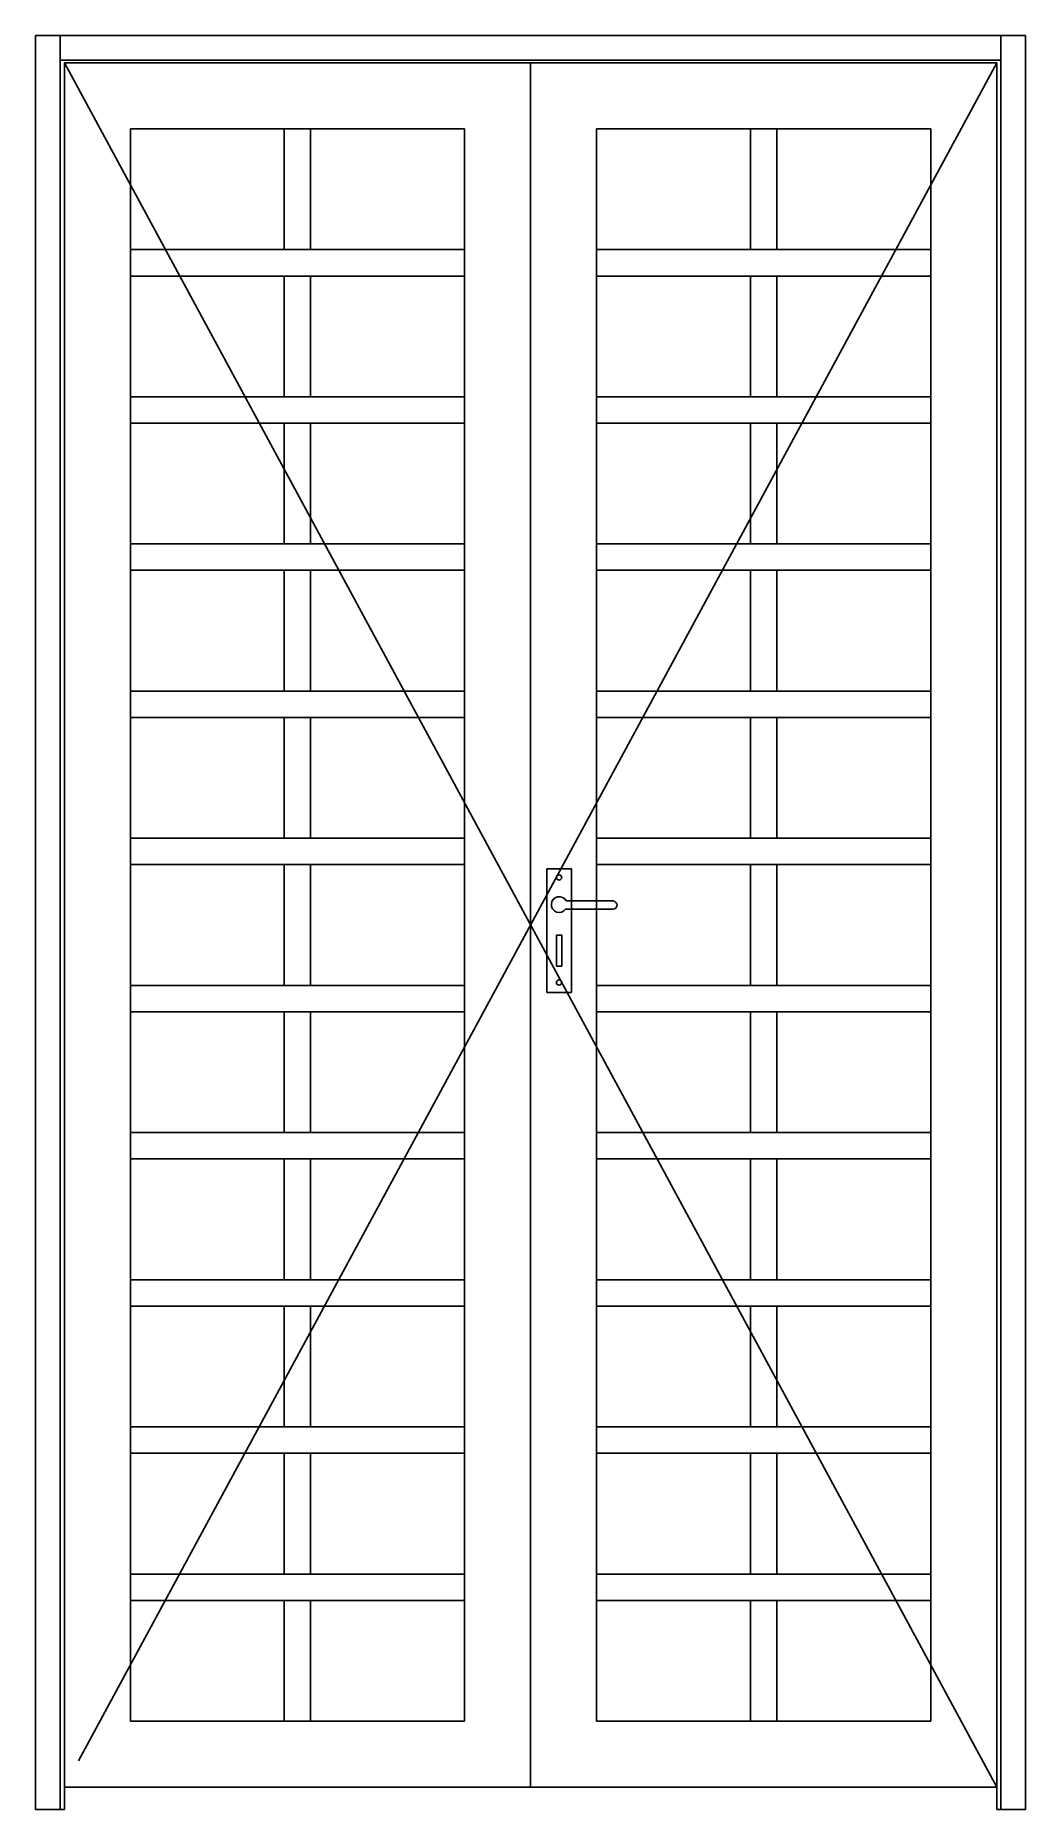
# Model space of a CAD drawing. Header units: millimetres. Extents: x 6.46 to 7.66, y 1310.71 to 1312.86.
import ezdxf

# ---------------------------------------------------------------- set-up
doc = ezdxf.new("R2010")
doc.units = ezdxf.units.MM
doc.header["$LTSCALE"] = 0.5
doc.linetypes.add('DASHED2', pattern=[9.525, 6.35, -3.175])
doc.layers.add('Gravia_Portas', color=1, linetype='Continuous')

msp = doc.modelspace()

# ---------------------------------------------------------------- linework, layer by layer
at = {"layer": 'Gravia_Portas', "color": 2}
for p, q in [((6.4558, 1312.8572), (6.4558, 1310.7072)), ((6.4558, 1312.8572), (7.6558, 1312.8572)), ((7.6558, 1312.8572), (7.6558, 1310.7072))]:
    msp.add_line(p, q, dxfattribs=at)
at = {"layer": 'Gravia_Portas'}
for p, q in [((6.4858, 1312.8572), (6.4858, 1310.7072)), ((7.6258, 1312.8572), (7.6258, 1310.7072)), ((6.4858, 1312.8272), (7.6258, 1312.8272)), ((6.4908, 1312.8242), (6.4908, 1310.7072)), ((6.4908, 1312.8242), (7.6208, 1312.8242)), ((7.0558, 1312.8242), (7.0558, 1310.7342)), ((7.6208, 1312.8242), (7.6208, 1310.7072)), ((6.5708, 1312.7442), (6.5708, 1310.8142)), ((6.5708, 1312.7442), (6.9758, 1312.7442)), ((6.5708, 1312.7442), (6.9758, 1312.7442)), ((6.5708, 1312.7441), (6.9758, 1312.7441)), ((6.7573, 1312.7441), (6.7573, 1312.5977)), ((6.7893, 1312.7441), (6.7893, 1312.5977)), ((6.9758, 1312.7442), (6.9758, 1310.8142)), ((7.1358, 1312.7442), (7.1358, 1310.8142)), ((7.1358, 1312.7442), (7.5408, 1312.7442)), ((7.1358, 1312.7442), (7.5408, 1312.7442)), ((7.1358, 1312.7442), (7.5408, 1312.7442)), ((7.1358, 1312.7441), (7.5408, 1312.7441)), ((7.3223, 1312.7441), (7.3223, 1312.5977)), ((7.3543, 1312.7441), (7.3543, 1312.5977)), ((7.5408, 1312.7442), (7.5408, 1310.8142)), ((6.5708, 1312.5977), (6.9758, 1312.5977)), ((7.1358, 1312.5977), (7.5408, 1312.5977)), ((6.5708, 1312.5657), (6.9758, 1312.5657)), ((6.7573, 1312.5657), (6.7573, 1312.4194)), ((6.7893, 1312.5657), (6.7893, 1312.4193)), ((7.1358, 1312.5657), (7.5408, 1312.5657)), ((7.3223, 1312.5657), (7.3223, 1312.4194)), ((7.3543, 1312.5657), (7.3543, 1312.4193)), ((6.5708, 1312.4194), (6.9758, 1312.4194)), ((7.1358, 1312.4194), (7.5408, 1312.4194)), ((6.5708, 1312.3874), (6.9758, 1312.3874)), ((6.7573, 1312.3874), (6.7573, 1312.241)), ((6.7893, 1312.3874), (6.7893, 1312.241)), ((7.1358, 1312.3874), (7.5408, 1312.3874)), ((7.3223, 1312.3874), (7.3223, 1312.241)), ((7.3543, 1312.3874), (7.3543, 1312.241)), ((6.5708, 1312.241), (6.9758, 1312.241)), ((7.1358, 1312.241), (7.5408, 1312.241)), ((6.5708, 1312.209), (6.9758, 1312.209)), ((6.7573, 1312.209), (6.7573, 1312.0627)), ((6.7893, 1312.209), (6.7893, 1312.0627)), ((7.1358, 1312.209), (7.5408, 1312.209)), ((7.3223, 1312.209), (7.3223, 1312.0627)), ((7.3543, 1312.209), (7.3543, 1312.0627)), ((6.5708, 1312.0627), (6.9758, 1312.0627)), ((7.1358, 1312.0627), (7.5408, 1312.0627)), ((6.5708, 1312.0307), (6.9758, 1312.0307)), ((6.7573, 1312.0307), (6.7573, 1311.8843)), ((6.7893, 1312.0307), (6.7893, 1311.8843)), ((7.1358, 1312.0307), (7.5408, 1312.0307)), ((7.3223, 1312.0307), (7.3223, 1311.8843)), ((7.3543, 1312.0307), (7.3543, 1311.8843)), ((6.5708, 1311.8843), (6.9758, 1311.8843)), ((7.1358, 1311.8843), (7.5408, 1311.8843)), ((6.5708, 1311.8523), (6.9758, 1311.8523)), ((6.7573, 1311.8523), (6.7573, 1311.706)), ((6.7893, 1311.8523), (6.7893, 1311.706)), ((7.0755, 1311.8474), (7.1055, 1311.8474)), ((7.0755, 1311.6974), (7.0755, 1311.8474)), ((7.1055, 1311.8474), (7.1055, 1311.6974)), ((7.1358, 1311.8523), (7.5408, 1311.8523)), ((7.3223, 1311.8523), (7.3223, 1311.706)), ((7.3543, 1311.8523), (7.3543, 1311.706)), ((7.099, 1311.8083), (7.156, 1311.8083)), ((7.0983, 1311.7983), (7.1556, 1311.7983)), ((7.0871, 1311.7667), (7.0939, 1311.7667)), ((7.0871, 1311.7292), (7.0871, 1311.7667)), ((7.0939, 1311.7667), (7.0939, 1311.7292)), ((7.0939, 1311.7292), (7.0871, 1311.7292)), ((6.5708, 1311.706), (6.9758, 1311.706)), ((7.1055, 1311.6974), (7.0755, 1311.6974)), ((7.1358, 1311.706), (7.5408, 1311.706)), ((6.5708, 1311.674), (6.9758, 1311.674)), ((6.7573, 1311.674), (6.7573, 1311.5276)), ((6.7893, 1311.674), (6.7893, 1311.5276)), ((7.1358, 1311.674), (7.5408, 1311.674)), ((7.3223, 1311.674), (7.3223, 1311.5276)), ((7.3543, 1311.674), (7.3543, 1311.5276)), ((6.5708, 1311.5276), (6.9758, 1311.5276)), ((7.1358, 1311.5276), (7.5408, 1311.5276)), ((6.5708, 1311.4956), (6.9758, 1311.4956)), ((6.7573, 1311.4956), (6.7573, 1311.3493)), ((6.7893, 1311.4956), (6.7893, 1311.3493)), ((7.1358, 1311.4956), (7.5408, 1311.4956)), ((7.3223, 1311.4956), (7.3223, 1311.3493)), ((7.3543, 1311.4956), (7.3543, 1311.3493)), ((6.5708, 1311.3493), (6.9758, 1311.3493)), ((7.1358, 1311.3493), (7.5408, 1311.3493)), ((6.5708, 1311.3173), (6.9758, 1311.3173)), ((6.7573, 1311.3173), (6.7573, 1311.1709)), ((6.7893, 1311.3173), (6.7893, 1311.1709)), ((7.1358, 1311.3173), (7.5408, 1311.3173)), ((7.3223, 1311.3173), (7.3223, 1311.1709)), ((7.3543, 1311.3173), (7.3543, 1311.1709)), ((6.5708, 1311.1709), (6.9758, 1311.1709)), ((7.1358, 1311.1709), (7.5408, 1311.1709)), ((6.5708, 1311.1389), (6.9758, 1311.1389)), ((6.7573, 1311.1389), (6.7573, 1310.9925)), ((6.7893, 1311.1389), (6.7893, 1310.9925)), ((7.1358, 1311.1389), (7.5408, 1311.1389)), ((7.3223, 1311.1389), (7.3223, 1310.9925)), ((7.3543, 1311.1389), (7.3543, 1310.9925)), ((6.5708, 1310.9925), (6.9758, 1310.9925)), ((7.1358, 1310.9925), (7.5408, 1310.9925)), ((6.5708, 1310.9605), (6.9758, 1310.9605)), ((6.7573, 1310.9605), (6.7573, 1310.8142)), ((6.7893, 1310.9605), (6.7893, 1310.8142)), ((7.1358, 1310.9605), (7.5408, 1310.9605)), ((7.3223, 1310.9605), (7.3223, 1310.8142)), ((7.3543, 1310.9605), (7.3543, 1310.8142)), ((6.5708, 1310.8142), (6.9758, 1310.8142)), ((7.1358, 1310.8142), (7.5408, 1310.8142)), ((6.4908, 1310.7342), (7.6208, 1310.7342)), ((6.4558, 1310.7072), (6.4908, 1310.7072)), ((6.4558, 1310.7072), (6.4908, 1310.7072)), ((7.6208, 1310.7072), (7.6558, 1310.7072)), ((7.6208, 1310.7072), (7.6558, 1310.7072))]:
    msp.add_line(p, q, dxfattribs=at)
at = {"layer": 'Gravia_Portas', "linetype": 'DASHED2'}
for p, q in [((6.4908, 1312.8242), (7.6208, 1310.7342)), ((7.6208, 1312.8242), (6.7968, 1311.3002)), ((6.7968, 1311.3002), (6.5081, 1310.7662))]:
    msp.add_line(p, q, dxfattribs=at)
at = {"layer": 'Gravia_Portas'}
for centre in [(7.0904, 1311.8368), (7.0904, 1311.7094)]:
    msp.add_circle(centre, 0.00318, dxfattribs=at)
for centre, radius, start, end in [((7.0906, 1311.8039), 0.00955, 27.6933, 324.3952), ((7.1556, 1311.8033), 0.00501, 270.1004, 85.2011)]:
    msp.add_arc(centre, radius, start, end, dxfattribs=at)

doc.saveas('drawing.dxf')
